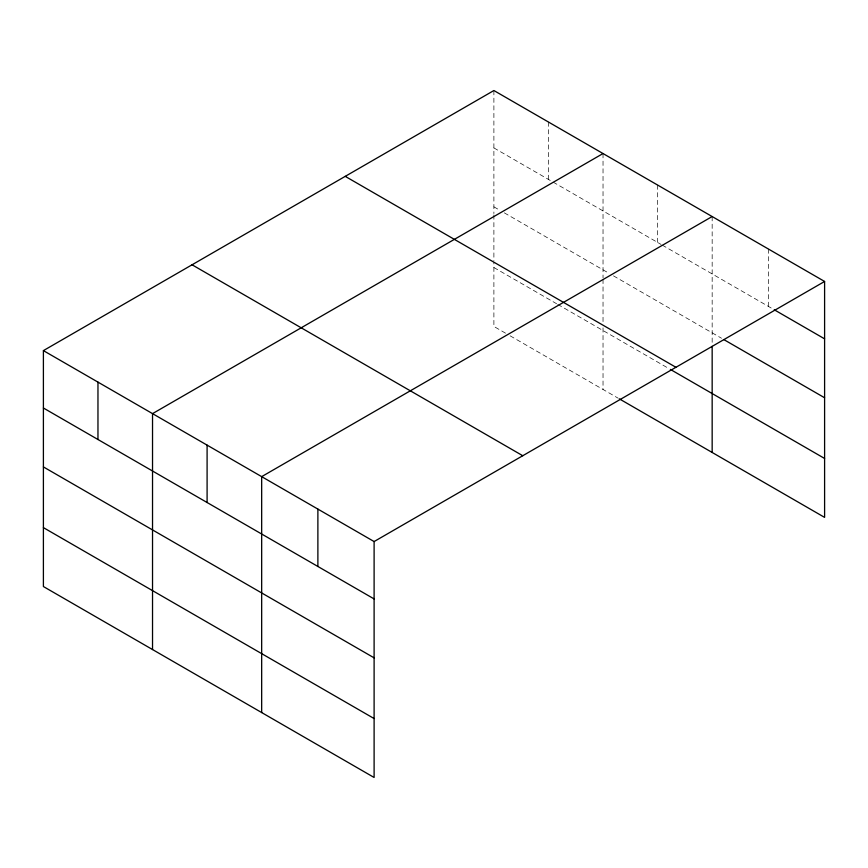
<?xml version="1.0" encoding="UTF-8"?>
<svg xmlns="http://www.w3.org/2000/svg" width="868" height="868" viewBox="0 0 868 868"><rect width="100%" height="100%" fill="white"/><g stroke="black" fill="none" stroke-linecap="round" stroke-linejoin="round"><path stroke-width="0.65" stroke-dasharray="4.34 3.25" d="M493.892 147.918L551.95 181.434M553.111 182.096L661.08 244.44M662.241 245.101L773.062 309.095M493.892 206.834L499.697 210.186M504.341 212.866L608.837 273.192M613.481 275.872L721.536 338.249M493.892 267.528L556.594 303.724M557.755 304.397L669.206 368.748M505.501 333.149L493.892 326.444L493.892 262.136M510.145 335.829L618.125 398.173M768.375 249.007L768.375 306.382M712.161 216.544L712.161 343.63M657.597 185.036L657.597 242.422M603.032 153.538L603.032 277.934M603.032 279.279L603.032 322.44M603.032 327.844L603.032 389.45M548.467 122.03L548.467 179.416M493.892 90.532L493.892 213.571M493.892 214.928L493.892 260.791"/><path stroke-width="1.3" d="M43.4 350.618L374.108 541.556L374.108 777.468L43.4 586.54L43.4 350.618L493.892 90.532L824.6 281.46L824.6 517.382L619.285 398.835M603.032 153.538L152.529 413.635L152.529 649.546M712.161 216.544L261.669 476.64L261.669 712.552M374.108 541.556L824.6 281.46M774.234 309.767L824.6 338.846M723.869 339.605L824.6 397.761M345.236 176.356L675.933 367.294M670.367 369.41L824.6 458.467M192.067 264.794L522.764 455.722M43.4 408.003L374.108 598.931M43.4 466.919L374.108 657.857M43.4 527.625L374.108 718.552M712.161 346.332L712.161 452.456M317.883 509.093L317.883 566.479M207.094 445.132L207.094 502.518M97.965 382.126L97.965 439.512"/></g></svg>
